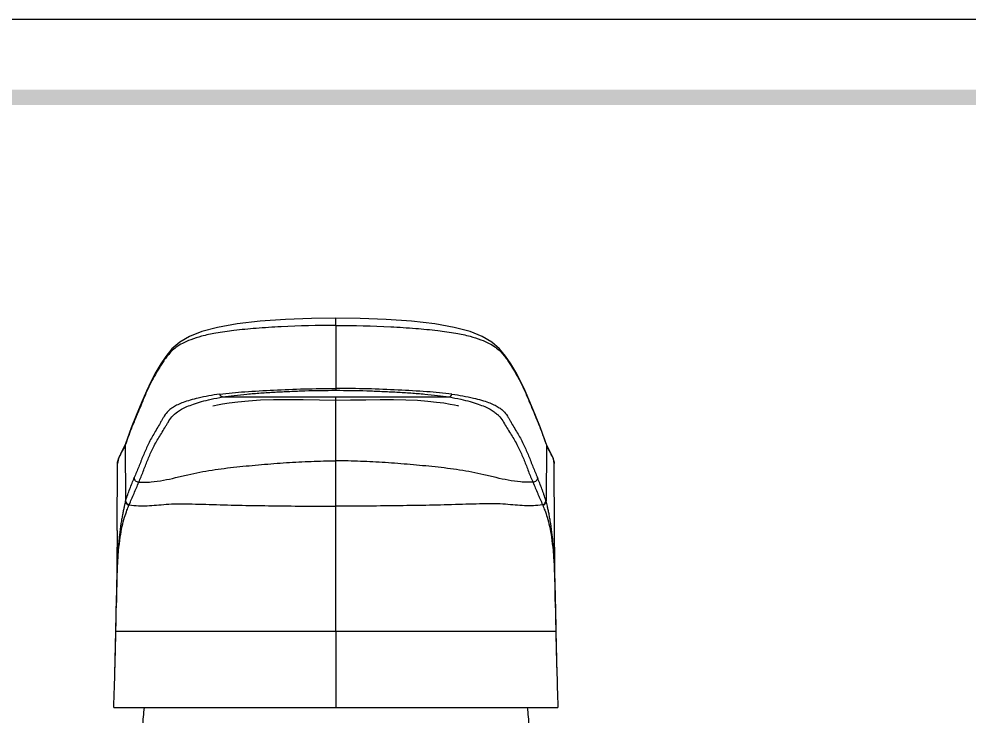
# Model space of a CAD drawing. Header units: millimetres. Extents: x 1091 to 1735, y 843 to 1297.
# Drawn here: x 1437.8 to 1540.4, y 1221.8 to 1297.2 of the extents above; entities that cross this region are included whole.
import ezdxf

# ---------------------------------------------------------------- set-up
doc = ezdxf.new("R2010")
doc.units = ezdxf.units.MM

msp = doc.modelspace()

# ---------------------------------------------------------------- linework, layer by layer
at = {"color": 7, "linetype": 'Continuous'}
for p, q in [((1472, 1264.12), (1472, 1264.91)), ((1472, 1264.12), (1472, 1257.11)), ((1459.77, 1256.39), (1472, 1256.39)), ((1472, 1231.1), (1472, 1256.39)), ((1472, 1256.39), (1484.24, 1256.39)), ((1449.27, 1251.34), (1449.25, 1251.19)), ((1449.3, 1251.33), (1449.25, 1251.19)), ((1449.25, 1251.19), (1449.28, 1245.16)), ((1449.27, 1251.34), (1449.27, 1251.34)), ((1494.71, 1251.33), (1494.75, 1251.19)), ((1494.75, 1251.19), (1494.72, 1245.16)), ((1494.73, 1251.34), (1494.75, 1251.19)), ((1494.73, 1251.34), (1494.73, 1251.34)), ((1495.09, 1250.6), (1494.73, 1251.34)), ((1448.38, 1241.98), (1448.41, 1249.21)), ((1448.29, 1233.74), (1448.29, 1234.03)), ((1495.71, 1234.03), (1495.71, 1233.85)), ((1448.23, 1231.1), (1448.23, 1231.12)), ((1448.23, 1231.1), (1472, 1231.1)), ((1472, 1231.1), (1495.77, 1231.1)), ((1495.77, 1231.12), (1495.77, 1231.1)), ((1448, 1222.86), (1496, 1222.86))]:
    msp.add_line(p, q, dxfattribs=at)
at = {"color": 2}
msp.add_lwpolyline([(1091.24, 1297.22), (1735.44, 1297.22), (1735.44, 843.46), (1091.24, 843.46)], close=True, dxfattribs=at)
at = {"ltscale": 0.5}
msp.add_lwpolyline([(1091.24, 1297.22), (1735.44, 1297.22), (1735.44, 843.46), (1091.24, 843.46)], close=True, dxfattribs=at)
at = {"color": 7, "linetype": 'Continuous'}
for points in [[(1472, 1264.91), (1469.37, 1264.88), (1466.55, 1264.77), (1463.83, 1264.58), (1461.34, 1264.29), (1459.22, 1263.91), (1457.52, 1263.45), (1456.19, 1262.92), (1455.13, 1262.3), (1454.29, 1261.58), (1453.64, 1260.78), (1453.09, 1259.96), (1452.56, 1259.07), (1452.04, 1258.1), (1451.55, 1257.03), (1451.05, 1255.86), (1450.51, 1254.56), (1449.9, 1253.06), (1449.27, 1251.34)], [(1494.73, 1251.34), (1494.1, 1253.07), (1493.49, 1254.56), (1492.95, 1255.87), (1492.45, 1257.04), (1491.95, 1258.11), (1491.44, 1259.08), (1490.91, 1259.97), (1490.35, 1260.8), (1489.7, 1261.59), (1488.86, 1262.31), (1487.82, 1262.92), (1486.5, 1263.45), (1484.8, 1263.9), (1482.68, 1264.29), (1480.19, 1264.58), (1477.45, 1264.77), (1474.62, 1264.88), (1472, 1264.91)], [(1458.71, 1255.44), (1458.71, 1255.44), (1458.88, 1255.48), (1459.22, 1255.55), (1459.76, 1255.65), (1460.48, 1255.76), (1461.41, 1255.88), (1462.55, 1255.99), (1463.85, 1256.07), (1465.28, 1256.11), (1466.81, 1256.11), (1468.46, 1256.1), (1470.24, 1256.07), (1472, 1256.05)], [(1472, 1256.05), (1473.6, 1256.07), (1475.25, 1256.09), (1476.79, 1256.11), (1478.23, 1256.11), (1479.58, 1256.09), (1480.83, 1256.03), (1481.94, 1255.95), (1482.89, 1255.84), (1483.68, 1255.74), (1484.34, 1255.63), (1484.83, 1255.54), (1485.15, 1255.48), (1485.25, 1255.45)], [(1449.27, 1251.34), (1448.91, 1250.61), (1448.5, 1249.74), (1448.41, 1249.21)], [(1495.59, 1249.21), (1495.51, 1249.72), (1495.09, 1250.6)], [(1495.72, 1234.02), (1495.71, 1234.86), (1495.62, 1241.98), (1495.59, 1249.21)], [(1448.38, 1241.98), (1448.3, 1234.86), (1448.28, 1234.02)]]:
    msp.add_lwpolyline(points, dxfattribs=at)
for centre, radius, start, end in [((1454.42, 1243.78), 5.32, 164.3019, 164.9446), ((505.84, 1249.54), 942.57, 358.87989, 359.05624), ((2220.7, 1245.63), 725.07, 180.91719, 181.14643), ((400.87, 1253.45), 1047.6, 358.77865, 358.92223), ((904.7, 1242.08), 543.64, 357.9744, 358.845), ((2072.35, 1242.99), 576.7, 181.17998, 182.00068), ((1472, 1219.82), 20.92, 171.6337, 177.3505), ((1472, 1219.82), 20.92, 2.6495, 8.3683)]:
    msp.add_arc(centre, radius, start, end, dxfattribs=at)
for points, knots in [([(1472, 1264.12), (1470.03, 1264.12), (1467.15, 1264.06), (1463.48, 1263.82), (1461.12, 1263.6), (1459.16, 1263.33), (1457.59, 1263), (1456.39, 1262.63), (1455.47, 1262.22), (1454.78, 1261.8), (1454.25, 1261.35), (1453.84, 1260.89), (1453.5, 1260.43), (1453.2, 1259.97), (1452.81, 1259.37), (1452.37, 1258.62), (1451.9, 1257.71), (1451.48, 1256.8), (1451.1, 1255.88), (1450.6, 1254.67), (1449.96, 1253.16), (1449.5, 1251.94), (1449.3, 1251.33)], [0, 0, 0, 0, 0.201066, 0.293075, 0.374294, 0.441716, 0.495083, 0.536806, 0.56981, 0.596698, 0.619534, 0.639961, 0.659158, 0.677784, 0.69606, 0.731671, 0.766294, 0.800262, 0.833875, 0.867342, 0.93414, 1, 1, 1, 1]), ([(1472, 1264.12), (1473.98, 1264.12), (1476.86, 1264.06), (1480.52, 1263.82), (1482.88, 1263.6), (1484.84, 1263.33), (1486.41, 1263), (1487.61, 1262.63), (1488.53, 1262.22), (1489.22, 1261.8), (1489.75, 1261.35), (1490.16, 1260.89), (1490.5, 1260.43), (1490.81, 1259.97), (1491.19, 1259.37), (1491.63, 1258.62), (1492.1, 1257.71), (1492.52, 1256.8), (1492.91, 1255.88), (1493.41, 1254.67), (1494.04, 1253.16), (1494.5, 1251.94), (1494.71, 1251.33)], [0, 0, 0, 0, 0.201066, 0.293074, 0.374286, 0.441703, 0.495075, 0.536805, 0.569812, 0.596699, 0.619534, 0.639961, 0.659156, 0.677784, 0.69606, 0.731671, 0.766293, 0.800261, 0.833874, 0.867341, 0.93414, 1, 1, 1, 1]), ([(1459.45, 1256.7), (1458.67, 1256.59), (1457.59, 1256.4), (1456.29, 1256.06), (1455.55, 1255.82), (1454.95, 1255.58), (1454.46, 1255.32), (1454.08, 1255.05), (1453.7, 1254.69), (1453.42, 1254.29), (1453.19, 1253.88), (1452.96, 1253.47), (1452.66, 1252.97), (1452.32, 1252.38), (1451.99, 1251.79), (1451.59, 1251.01), (1451.17, 1250.03), (1450.7, 1248.85), (1450.38, 1248.07), (1450.22, 1247.68)], [0, 0, 0, 0, 0.167916, 0.233075, 0.288134, 0.334134, 0.372443, 0.404833, 0.433209, 0.484315, 0.509078, 0.533888, 0.5837, 0.633092, 0.681389, 0.728323, 0.819388, 0.909172, 1, 1, 1, 1]), ([(1459.45, 1256.7), (1460.35, 1256.81), (1462.29, 1256.98), (1465.34, 1257.15), (1468.62, 1257.28), (1470.86, 1257.31), (1472, 1257.31)], [0, 0, 0, 0, 0.216541, 0.46464, 0.727973, 1, 1, 1, 1]), ([(1459.77, 1256.39), (1459.7, 1256.4), (1459.56, 1256.48), (1459.48, 1256.62), (1459.45, 1256.7)], [0, 0, 0, 0, 0.457166, 1, 1, 1, 1]), ([(1459.77, 1256.39), (1460.18, 1256.45), (1461.06, 1256.57), (1462.43, 1256.71), (1463.9, 1256.83), (1465.45, 1256.93), (1467.04, 1257), (1469.23, 1257.09), (1470.89, 1257.11), (1472, 1257.11)], [0, 0, 0, 0, 0.102853, 0.215943, 0.337399, 0.464028, 0.594407, 0.727618, 1, 1, 1, 1]), ([(1484.55, 1256.7), (1483.65, 1256.81), (1481.71, 1256.98), (1478.67, 1257.15), (1475.39, 1257.28), (1473.14, 1257.31), (1472, 1257.31)], [0, 0, 0, 0, 0.216541, 0.46464, 0.727974, 1, 1, 1, 1]), ([(1472, 1257.11), (1473.11, 1257.11), (1474.77, 1257.09), (1476.96, 1257), (1478.56, 1256.93), (1480.1, 1256.83), (1481.57, 1256.71), (1482.95, 1256.57), (1483.82, 1256.45), (1484.24, 1256.39)], [0, 0, 0, 0, 0.272382, 0.405593, 0.535972, 0.662601, 0.784057, 0.897147, 1, 1, 1, 1]), ([(1484.24, 1256.39), (1484.31, 1256.4), (1484.45, 1256.49), (1484.52, 1256.62), (1484.55, 1256.7)], [0, 0, 0, 0, 0.457449, 1, 1, 1, 1]), ([(1484.55, 1256.7), (1485.33, 1256.59), (1486.41, 1256.4), (1487.71, 1256.06), (1488.45, 1255.82), (1489.06, 1255.58), (1489.54, 1255.32), (1489.92, 1255.05), (1490.3, 1254.69), (1490.58, 1254.29), (1490.81, 1253.88), (1491.04, 1253.47), (1491.34, 1252.97), (1491.69, 1252.38), (1492.02, 1251.79), (1492.41, 1251.01), (1492.83, 1250.03), (1493.3, 1248.85), (1493.62, 1248.07), (1493.79, 1247.68)], [0, 0, 0, 0, 0.16792, 0.233075, 0.288132, 0.334134, 0.372446, 0.404834, 0.433207, 0.484317, 0.509082, 0.533892, 0.583699, 0.633092, 0.681388, 0.728321, 0.819388, 0.909173, 1, 1, 1, 1]), ([(1450.71, 1247.18), (1450.87, 1247.57), (1451.19, 1248.35), (1451.64, 1249.53), (1452.14, 1250.71), (1452.67, 1251.68), (1453.15, 1252.46), (1453.45, 1252.95), (1453.69, 1253.35), (1453.93, 1253.75), (1454.28, 1254.28), (1454.8, 1254.75), (1455.36, 1255.1), (1455.94, 1255.37), (1456.65, 1255.64), (1457.53, 1255.91), (1458.58, 1256.17), (1459.35, 1256.32), (1459.77, 1256.39)], [0, 0, 0, 0, 0.091071, 0.180748, 0.271885, 0.367858, 0.41796, 0.468319, 0.493361, 0.518267, 0.569361, 0.629241, 0.666798, 0.712044, 0.766466, 0.831299, 0.90829, 1, 1, 1, 1]), ([(1484.24, 1256.39), (1484.66, 1256.32), (1485.43, 1256.17), (1486.48, 1255.91), (1487.35, 1255.64), (1488.06, 1255.37), (1488.64, 1255.1), (1489.09, 1254.82), (1489.45, 1254.53), (1489.8, 1254.16), (1490.13, 1253.66), (1490.49, 1253.05), (1490.86, 1252.46), (1491.22, 1251.87), (1491.55, 1251.28), (1491.95, 1250.5), (1492.36, 1249.53), (1492.81, 1248.35), (1493.13, 1247.57), (1493.3, 1247.18)], [0, 0, 0, 0, 0.091716, 0.168814, 0.233582, 0.287972, 0.333219, 0.37076, 0.402595, 0.430743, 0.481837, 0.53175, 0.582119, 0.632191, 0.680974, 0.72817, 0.81929, 0.908948, 1, 1, 1, 1]), ([(1448.41, 1249.21), (1448.41, 1249.38), (1448.5, 1249.72), (1448.75, 1250.2), (1449.03, 1250.68), (1449.2, 1251.01), (1449.25, 1251.19)], [0, 0, 0, 0, 0.231514, 0.484967, 0.74848, 1, 1, 1, 1]), ([(1494.75, 1251.19), (1494.81, 1251.01), (1494.97, 1250.68), (1495.25, 1250.2), (1495.5, 1249.72), (1495.59, 1249.38), (1495.59, 1249.21)], [0, 0, 0, 0, 0.251537, 0.515004, 0.768542, 1, 1, 1, 1]), ([(1450.71, 1247.18), (1450.93, 1247.18), (1451.38, 1247.18), (1452.27, 1247.22), (1453.37, 1247.38), (1454.68, 1247.67), (1455.99, 1247.99), (1457.3, 1248.28), (1459.06, 1248.58), (1460.84, 1248.79), (1462.63, 1248.97), (1464.42, 1249.13), (1466.65, 1249.31), (1469.33, 1249.45), (1471.12, 1249.49), (1472, 1249.49)], [0, 0, 0, 0, 0.031273, 0.062431, 0.124653, 0.18716, 0.249859, 0.312437, 0.374847, 0.499749, 0.562422, 0.62526, 0.751021, 0.876195, 1, 1, 1, 1]), ([(1493.3, 1247.18), (1493.07, 1247.18), (1492.63, 1247.18), (1491.73, 1247.22), (1490.63, 1247.38), (1489.32, 1247.67), (1488.01, 1247.99), (1486.7, 1248.28), (1484.94, 1248.58), (1483.16, 1248.79), (1481.38, 1248.97), (1479.59, 1249.13), (1477.35, 1249.31), (1474.67, 1249.45), (1472.89, 1249.49), (1472, 1249.49)], [0, 0, 0, 0, 0.031273, 0.062431, 0.124653, 0.18716, 0.249859, 0.312437, 0.374847, 0.499749, 0.562422, 0.62526, 0.751021, 0.876195, 1, 1, 1, 1]), ([(1449.3, 1245.22), (1449.36, 1245.43), (1449.51, 1245.84), (1449.74, 1246.46), (1449.97, 1247.07), (1450.13, 1247.48), (1450.22, 1247.68)], [0, 0, 0, 0, 0.252823, 0.501147, 0.753222, 1, 1, 1, 1]), ([(1450.71, 1247.18), (1450.64, 1247.19), (1450.51, 1247.21), (1450.35, 1247.33), (1450.24, 1247.49), (1450.22, 1247.62), (1450.22, 1247.68)], [0, 0, 0, 0, 0.250826, 0.501584, 0.751421, 1, 1, 1, 1]), ([(1493.79, 1247.68), (1493.79, 1247.62), (1493.76, 1247.49), (1493.65, 1247.33), (1493.49, 1247.21), (1493.36, 1247.19), (1493.3, 1247.18)], [0, 0, 0, 0, 0.248579, 0.498416, 0.749174, 1, 1, 1, 1]), ([(1494.7, 1245.21), (1494.64, 1245.42), (1494.53, 1245.74), (1494.38, 1246.15), (1494.23, 1246.56), (1494.03, 1247.07), (1493.87, 1247.48), (1493.79, 1247.68)], [0, 0, 0, 0, 0.254567, 0.377334, 0.501853, 0.753638, 1, 1, 1, 1]), ([(1449.67, 1244.74), (1449.75, 1244.95), (1449.93, 1245.35), (1450.19, 1245.97), (1450.45, 1246.58), (1450.62, 1246.98), (1450.71, 1247.18)], [0, 0, 0, 0, 0.252733, 0.502002, 0.754032, 1, 1, 1, 1]), ([(1493.3, 1247.18), (1493.38, 1246.98), (1493.56, 1246.58), (1493.77, 1246.07), (1493.94, 1245.66), (1494.11, 1245.25), (1494.26, 1244.95), (1494.34, 1244.74)], [0, 0, 0, 0, 0.245996, 0.498118, 0.623753, 0.747019, 1, 1, 1, 1]), ([(1449.67, 1244.74), (1449.56, 1244.77), (1449.37, 1244.9), (1449.3, 1245.11), (1449.3, 1245.22)], [0, 0, 0, 0, 0.502496, 1, 1, 1, 1]), ([(1494.34, 1244.74), (1494.44, 1244.77), (1494.63, 1244.9), (1494.7, 1245.11), (1494.7, 1245.22)], [0, 0, 0, 0, 0.502492, 1, 1, 1, 1]), ([(1449.28, 1245.16), (1449.26, 1245.07), (1449.21, 1244.88), (1449.13, 1244.56), (1449.05, 1244.19), (1448.96, 1243.76), (1448.87, 1243.26), (1448.74, 1242.49), (1448.6, 1241.38), (1448.46, 1239.89), (1448.37, 1238.15), (1448.32, 1236.17), (1448.3, 1234.76), (1448.28, 1234.02)], [0, 0, 0, 0, 0.023887, 0.05325, 0.087011, 0.126559, 0.171801, 0.222136, 0.335686, 0.469217, 0.624145, 0.801366, 1, 1, 1, 1]), ([(1448.29, 1234.03), (1448.31, 1234.76), (1448.34, 1236.13), (1448.4, 1238.06), (1448.51, 1239.73), (1448.68, 1241.16), (1448.89, 1242.36), (1449.14, 1243.34), (1449.4, 1244.09), (1449.57, 1244.51), (1449.64, 1244.69)], [0, 0, 0, 0, 0.201427, 0.380391, 0.535884, 0.6679, 0.780078, 0.873518, 0.946295, 1, 1, 1, 1]), ([(1449.64, 1244.69), (1449.54, 1244.72), (1449.36, 1244.84), (1449.28, 1245.05), (1449.28, 1245.16)], [0, 0, 0, 0, 0.502758, 1, 1, 1, 1]), ([(1449.67, 1244.74), (1450, 1244.7), (1450.65, 1244.63), (1451.63, 1244.63), (1452.63, 1244.71), (1453.7, 1244.81), (1454.87, 1244.86), (1456.17, 1244.84), (1457.59, 1244.81), (1459.64, 1244.74), (1462.3, 1244.68), (1465.55, 1244.63), (1468.79, 1244.6), (1470.94, 1244.59), (1472, 1244.59)], [0, 0, 0, 0, 0.044657, 0.087972, 0.132041, 0.179093, 0.231465, 0.289708, 0.353758, 0.422241, 0.565085, 0.710782, 0.857804, 1, 1, 1, 1]), ([(1494.34, 1244.74), (1494.01, 1244.7), (1493.35, 1244.63), (1492.37, 1244.63), (1491.37, 1244.71), (1490.3, 1244.81), (1489.13, 1244.86), (1487.83, 1244.84), (1486.41, 1244.81), (1484.36, 1244.74), (1481.7, 1244.68), (1478.45, 1244.63), (1475.21, 1244.6), (1473.06, 1244.59), (1472, 1244.59)], [0, 0, 0, 0, 0.044657, 0.087972, 0.132041, 0.179093, 0.231465, 0.289708, 0.353758, 0.422241, 0.565085, 0.710782, 0.857804, 1, 1, 1, 1]), ([(1494.36, 1244.69), (1494.46, 1244.72), (1494.65, 1244.84), (1494.72, 1245.05), (1494.72, 1245.16)], [0, 0, 0, 0, 0.502666, 1, 1, 1, 1]), ([(1494.36, 1244.69), (1494.43, 1244.51), (1494.61, 1244.09), (1494.87, 1243.34), (1495.11, 1242.36), (1495.32, 1241.16), (1495.49, 1239.73), (1495.6, 1238.05), (1495.67, 1236.12), (1495.7, 1234.75), (1495.71, 1234.03)], [0, 0, 0, 0, 0.053687, 0.126421, 0.219985, 0.33196, 0.464087, 0.619621, 0.798543, 1, 1, 1, 1]), ([(1494.72, 1245.16), (1494.72, 1245.16), (1494.71, 1245.18), (1494.71, 1245.2), (1494.7, 1245.21)], [0, 0, 0, 0, 0.306283, 1, 1, 1, 1]), ([(1495.72, 1234.02), (1495.7, 1235.42), (1495.67, 1237.41), (1495.54, 1239.89), (1495.41, 1241.38), (1495.26, 1242.49), (1495.13, 1243.26), (1495.04, 1243.76), (1494.95, 1244.19), (1494.87, 1244.56), (1494.79, 1244.88), (1494.75, 1245.07), (1494.72, 1245.16)], [0, 0, 0, 0, 0.375802, 0.530858, 0.664182, 0.777918, 0.828214, 0.873428, 0.912919, 0.946751, 0.976203, 1, 1, 1, 1]), ([(1495.71, 1233.85), (1495.72, 1233.62), (1495.74, 1232.71), (1495.75, 1231.81), (1495.77, 1231.12)], [0, 0, 0, 0, 0.243916, 1, 1, 1, 1]), ([(1448, 1222.86), (1448.05, 1224.25), (1448.12, 1226.32), (1448.19, 1229.06), (1448.22, 1230.42), (1448.23, 1231.1)], [0, 0, 0, 0, 0.50381, 0.753852, 1, 1, 1, 1]), ([(1472, 1231.1), (1472, 1230.41), (1472, 1229.04), (1472, 1226.98), (1472, 1224.92), (1472, 1223.54), (1472, 1222.86)], [0, 0, 0, 0, 0.249586, 0.499414, 0.749552, 1, 1, 1, 1]), ([(1495.77, 1231.1), (1495.78, 1230.42), (1495.81, 1229.06), (1495.89, 1226.32), (1495.95, 1224.25), (1496, 1222.86)], [0, 0, 0, 0, 0.246148, 0.49619, 1, 1, 1, 1]), ([(1448, 1222.86), (1448, 1222.86), (1448, 1222.86), (1448, 1222.86), (1448, 1222.86)], [0, 0, 0, 0, 0.376949, 1, 1, 1, 1]), ([(1496, 1222.86), (1496, 1222.86), (1496, 1222.86), (1496, 1222.86), (1496, 1222.86)], [0, 0, 0, 0, 0.62315, 1, 1, 1, 1])]:
    msp.add_open_spline(points, degree=3, knots=knots, dxfattribs=at)
for points in [[(1449.64, 1244.69), (1449.65, 1244.71), (1449.66, 1244.72), (1449.67, 1244.74)], [(1494.36, 1244.69), (1494.35, 1244.71), (1494.34, 1244.72), (1494.34, 1244.74)], [(1448.23, 1231.1), (1448.23, 1231.1), (1448.23, 1231.11), (1448.23, 1231.12)], [(1495.77, 1231.1), (1495.77, 1231.1), (1495.77, 1231.11), (1495.77, 1231.12)]]:
    msp.add_open_spline(points, degree=3, dxfattribs=at)
at = {"color": 5, "ltscale": 40}
msp.add_trace([(1099.71, 1289.58), (1099.71, 1287.93), (1726.97, 1289.58), (1726.97, 1287.93)], dxfattribs=at)

doc.saveas('drawing.dxf')
